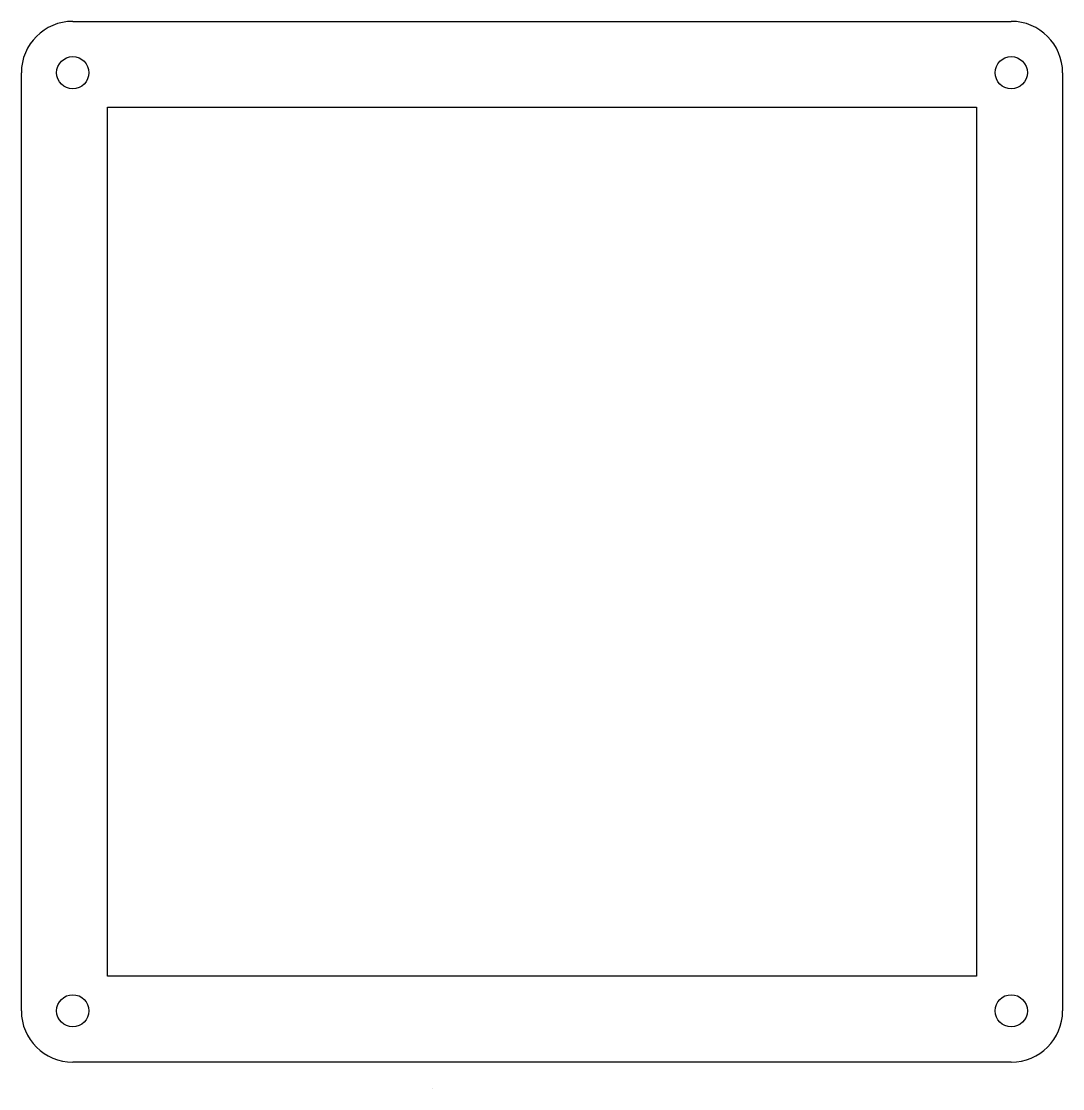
# Model space of a CAD drawing. Header units: inches. Extents: x 5.9 to 96.1, y 2.2 to 94.7.
import ezdxf

# ---------------------------------------------------------------- set-up
doc = ezdxf.new("R2010")
doc.units = ezdxf.units.IN
doc.header["$MEASUREMENT"] = 0

msp = doc.modelspace()

# ---------------------------------------------------------------- linework, layer by layer
for p, q in [((10.381, 94.661), (91.661, 94.661)), ((5.931, 8.931), (5.931, 90.211)), ((96.111, 90.211), (96.111, 8.931)), ((13.381, 11.931), (13.381, 87.211)), ((13.381, 87.211), (88.661, 87.211)), ((88.661, 87.211), (88.661, 11.931)), ((88.661, 11.931), (13.381, 11.931)), ((91.661, 4.481), (10.381, 4.481)), ((41.496, 2.185), (41.496, 2.185))]:
    msp.add_line(p, q)
for centre in [(10.381, 90.211), (91.661, 90.211), (10.381, 8.931), (91.661, 8.931)]:
    msp.add_circle(centre, 1.395)
for centre, start, end in [((10.381, 90.211), 90, 180), ((91.661, 90.211), 0, 90), ((10.381, 8.931), 180, 270), ((91.661, 8.931), 270, 0)]:
    msp.add_arc(centre, 4.45, start, end)

doc.saveas('drawing.dxf')
